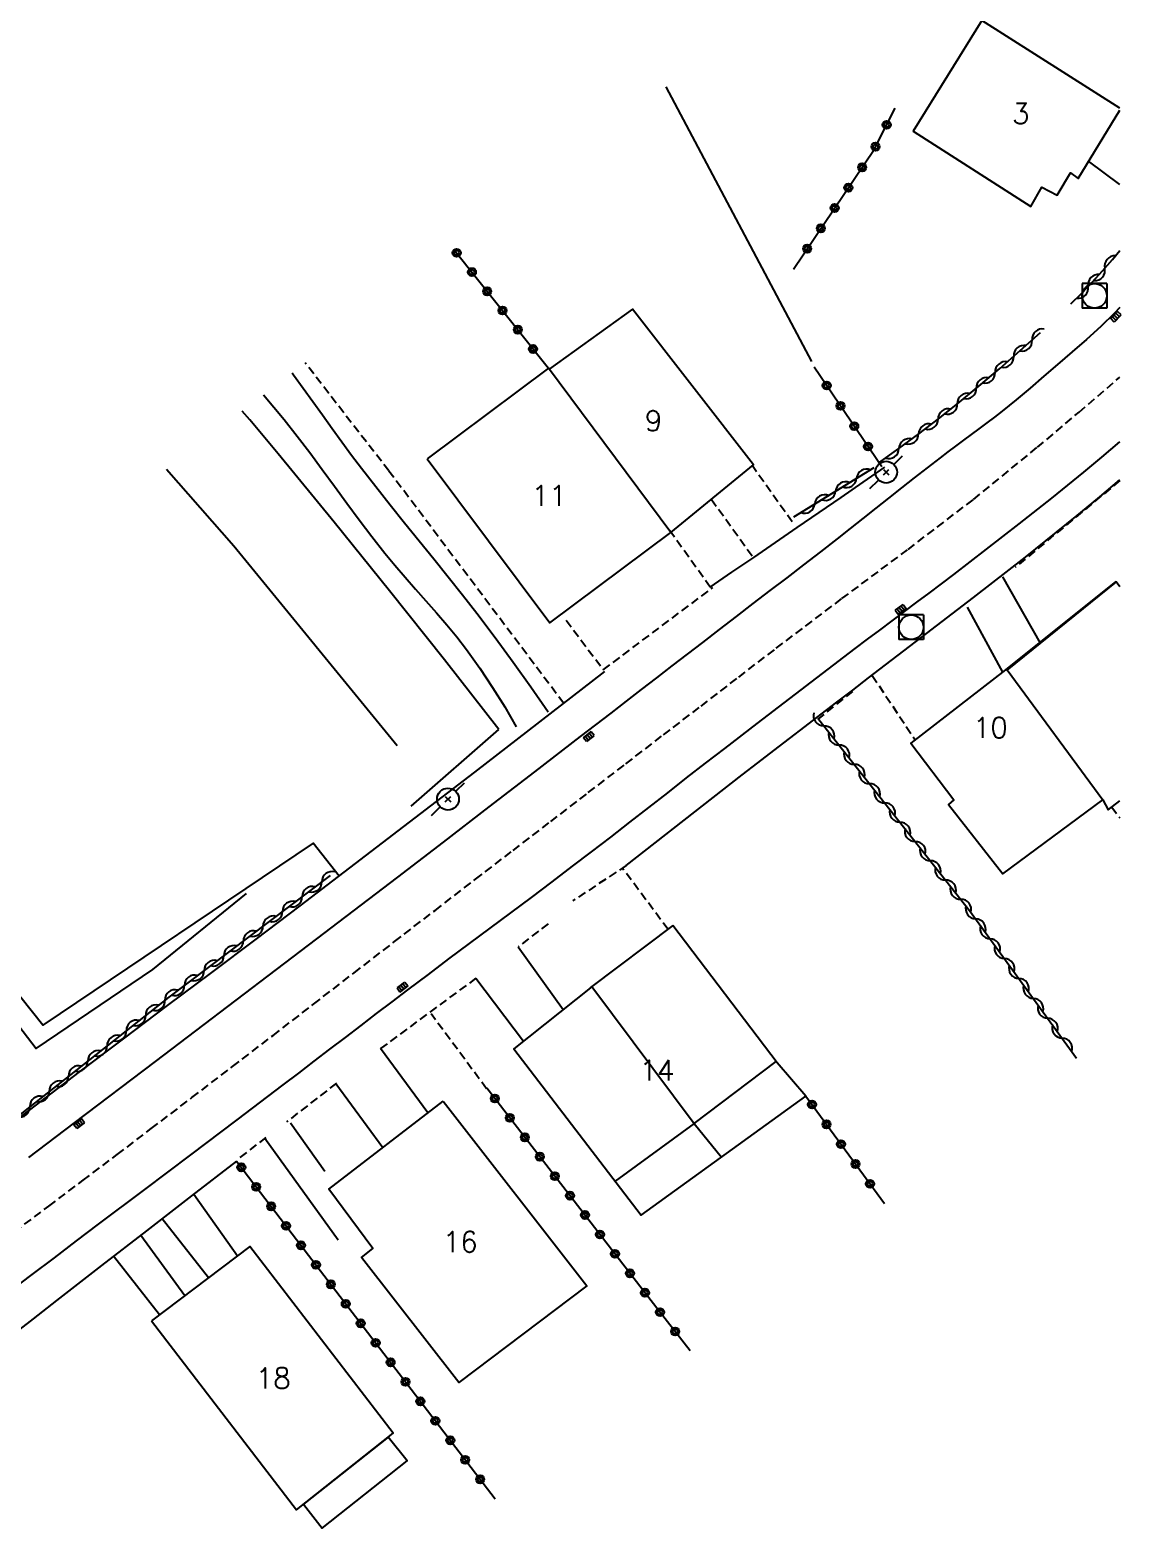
# Model space of a CAD drawing. Header units: millimetres. Extents: x 137000 to 138000, y 152000 to 153001.
# Drawn here: x 137933.4 to 138000.1, y 152769.6 to 152861.1 of the extents above; entities that cross this region are included whole.
import ezdxf
from ezdxf.enums import TextEntityAlignment as Align

# ---------------------------------------------------------------- set-up
doc = ezdxf.new("R2010")
doc.units = ezdxf.units.MM
doc.linetypes.add('DASHED', pattern=[0.75, 0.5, -0.25])
doc.layers.get('0').update_dxf_attribs({"linetype": 'CONTINUOUS'})
for name, color, linetype in [('W0001', 6, 'DASHED'), ('W0006', 2, 'CONTINUOUS'), ('W0014', 7, 'CONTINUOUS'), ('W0017', 7, 'CONTINUOUS'), ('W0101', 7, 'CONTINUOUS'), ('W0104', 1, 'CONTINUOUS'), ('W0112', 1, 'DASHED'), ('W0211', 2, 'CONTINUOUS'), ('W0300', 7, 'CONTINUOUS'), ('W0310', 3, 'CONTINUOUS'), ('W0323', 7, 'CONTINUOUS'), ('W0401', 7, 'CONTINUOUS'), ('W0420', 7, 'CONTINUOUS'), ('W0473', 7, 'CONTINUOUS'), ('W0991', 7, 'CONTINUOUS'), ('W1102', 7, 'CONTINUOUS')]:
    doc.layers.add(name, color=color, linetype=linetype)
doc.styles.get("Standard").update_dxf_attribs({"font": 'romans.shx', "width": 0.85})

# ---------------------------------------------------------------- blocks, each defined once
blk = doc.blocks.new('T473')
for p, q in [((0.500001, 0.500001), (1.000002, 1.000002)), ((-0.166667, 0.166667), (0.166667, -0.166667)), ((-0.166667, -0.166667), (0.166667, 0.166667)), ((-1.000002, -1.000002), (-0.500001, -0.500001))]:
    blk.add_line(p, q)
blk.add_ellipse((0, 0), major_axis=(0.471405, 0.471405), ratio=1, start_param=5.497787144, end_param=11.780972451)
blk = doc.blocks.new('T401')
for p, q in [((-0.3, 0.3), (0, 0.3)), ((-0.3, -0.25), (-0.3, 0.3)), ((-0.3, 0.15), (0, 0.15)), ((-0.3, 0), (0, 0)), ((0, 0.3), (0, -0.25)), ((-0.3, -0.15), (0, -0.15)), ((-0.3, -0.25), (-0.3, -0.3)), ((-0.3, -0.3), (0, -0.3)), ((0, -0.3), (0, -0.25))]:
    blk.add_line(p, q)
blk = doc.blocks.new('T420')
for p, q in [((0.75, 0.75), (-0.75, 0.75)), ((-0.75, 0.75), (-0.75, -0.75)), ((0.75, 0.75), (0.75, -0.75)), ((0.75, -0.75), (-0.75, -0.75))]:
    blk.add_line(p, q)
blk.add_ellipse((0, 0), major_axis=(-0.53, 0.53), ratio=1, start_param=3.926991, end_param=10.210176)
blk = doc.blocks.new('t323o')
at = {"color": 0, "linetype": 'Continuous'}
for radius in [0.25, 0.15]:
    blk.add_circle((0, 0), radius, dxfattribs=at)
blk = doc.blocks.new('t310o')
at = {"color": 0, "linetype": 'Continuous'}
for centre, start, end in [((-0.5, 0.375), 216.8699, 323.1304), ((0.5, -0.375), 36.8699, 143.1303)]:
    blk.add_arc(centre, 0.625, start, end, dxfattribs=at)

msp = doc.modelspace()

# ---------------------------------------------------------------- linework, layer by layer
at = {"layer": 'W0001'}
msp.add_lwpolyline([(137932.488, 152787.693), (137934.578, 152789.262), (137936.666, 152790.834), (137938.751, 152792.409), (137940.833, 152793.989), (137943.317, 152795.883), (137945.796, 152797.782), (137948.273, 152799.685), (137950.747, 152801.592), (137953.22, 152803.499), (137955.693, 152805.407), (137958.167, 152807.314), (137960.643, 152809.218), (137962.939, 152810.982), (137965.236, 152812.745), (137967.532, 152814.509), (137969.829, 152816.272), (137972.125, 152818.035), (137974.422, 152819.798), (137976.718, 152821.562), (137979.014, 152823.326), (137983.025, 152826.359), (137987.063, 152829.363), (137991.065, 152832.418), (137994.967, 152835.599), (137997.515, 152837.751), (138000, 152839.89)], dxfattribs=at)
at = {"layer": 'W0006'}
for points in [[(137941.765, 152834.271), (137945.881, 152829.586), (137955.851, 152817.396)], [(137952.302, 152809.398), (137950.723, 152811.431), (137934.199, 152800.31), (137920.248, 152817.821)]]:
    msp.add_lwpolyline(points, dxfattribs=at)
at = {"layer": 'W0014'}
for points in [[(138000, 152844.139), (137999.687, 152843.794), (137998.851, 152842.97), (137997.975, 152842.188), (137997.082, 152841.427), (137996.193, 152840.665), (137995.356, 152839.939), (137994.516, 152839.218), (137993.668, 152838.505), (137992.808, 152837.807), (137992.342, 152837.442), (137991.872, 152837.083), (137991.398, 152836.728), (137990.922, 152836.377), (137990.445, 152836.027), (137989.969, 152835.676), (137989.495, 152835.322), (137989.024, 152834.964), (137988.233, 152834.352), (137987.446, 152833.736), (137986.661, 152833.116), (137985.877, 152832.495), (137985.094, 152831.873), (137984.31, 152831.252), (137983.525, 152830.633), (137982.737, 152830.017), (137981.711, 152829.221), (137980.682, 152828.427), (137979.653, 152827.636), (137978.622, 152826.846), (137977.591, 152826.056), (137976.559, 152825.266), (137975.529, 152824.476), (137974.499, 152823.684), (137973.566, 152822.965), (137972.634, 152822.246), (137971.701, 152821.526), (137970.769, 152820.806), (137969.837, 152820.087), (137968.905, 152819.367), (137967.972, 152818.648), (137967.039, 152817.929), (137964.247, 152815.78), (137961.455, 152813.632), (137958.661, 152811.486), (137955.864, 152809.345), (137950.935, 152805.585), (137946.002, 152801.831), (137941.064, 152798.083), (137936.122, 152794.34), (137933.325, 152792.225)], [(137932.211, 152784.071), (137933.563, 152785.089), (137934.914, 152786.107), (137936.265, 152787.126), (137937.616, 152788.145), (137940.434, 152790.271), (137943.254, 152792.397), (137946.071, 152794.524), (137948.886, 152796.655), (137949.839, 152797.38), (137950.791, 152798.106), (137951.742, 152798.833), (137952.693, 152799.561), (137953.644, 152800.288), (137954.596, 152801.015), (137955.549, 152801.74), (137956.503, 152802.463), (137957.759, 152803.409), (137959.017, 152804.351), (137960.278, 152805.291), (137961.539, 152806.23), (137962.8, 152807.17), (137964.059, 152808.112), (137965.315, 152809.057), (137966.568, 152810.007), (137967.735, 152810.9), (137968.899, 152811.796), (137970.06, 152812.696), (137971.22, 152813.598), (137972.379, 152814.501), (137973.539, 152815.403), (137974.7, 152816.303), (137975.863, 152817.201), (137977.851, 152818.731), (137979.841, 152820.259), (137981.833, 152821.783), (137983.829, 152823.303), (137984.581, 152823.871), (137985.334, 152824.437), (137986.089, 152825.002), (137986.844, 152825.565), (137987.599, 152826.13), (137988.352, 152826.696), (137989.103, 152827.265), (137989.852, 152827.837), (137991.855, 152829.376), (137993.855, 152830.919), (137995.841, 152832.482), (137997.799, 152834.078), (137998.902, 152835.002), (137999.996, 152835.937), (138000, 152835.941)], [(137974.982, 152827.059), (137976.309, 152827.966), (137977.636, 152828.874), (137978.962, 152829.783), (137980.288, 152830.692), (137981.63, 152831.614), (137982.972, 152832.536), (137984.313, 152833.46), (137985.653, 152834.384)], [(137969.844, 152810.053), (137971.61, 152811.443), (137973.379, 152812.829), (137975.151, 152814.21), (137976.926, 152815.588), (137977.889, 152816.332), (137978.855, 152817.073), (137979.821, 152817.813), (137980.789, 152818.552), (137981.756, 152819.291), (137982.723, 152820.03), (137983.689, 152820.771), (137984.653, 152821.514), (137987.852, 152823.971), (137991.057, 152826.423), (137994.244, 152828.898), (137997.391, 152831.424), (137998.776, 152832.573), (138000, 152833.614)], [(137931.048, 152793.337), (137933.736, 152795.388), (137936.43, 152797.43), (137939.13, 152799.466), (137941.832, 152801.498), (137944.535, 152803.528), (137947.236, 152805.562), (137949.933, 152807.6), (137952.625, 152809.646), (137956.615, 152812.696), (137960.598, 152815.755), (137964.574, 152818.822), (137968.544, 152821.898)], [(137946.031, 152792.005), (137943.284, 152789.88), (137940.539, 152787.754), (137937.794, 152785.626), (137935.051, 152783.496), (137933.612, 152782.376), (137932.175, 152781.253)]]:
    msp.add_lwpolyline(points, dxfattribs=at)
at = {"layer": 'W0017'}
for points in [[(138000, 152851.651), (137998.098, 152853.069)], [(137965.084, 152819.425), (137964.016, 152820.946), (137962.931, 152822.455), (137961.831, 152823.953), (137960.714, 152825.439), (137959.85, 152826.559), (137958.973, 152827.669), (137958.087, 152828.772), (137957.196, 152829.87), (137956.304, 152830.968), (137955.417, 152832.07), (137954.54, 152833.179), (137953.675, 152834.299), (137953.069, 152835.105), (137952.472, 152835.917), (137951.881, 152836.734), (137951.294, 152837.553), (137950.708, 152838.373), (137950.119, 152839.191), (137949.524, 152840.005), (137949.43, 152840.131)], [(137947.693, 152838.804), (137948.949, 152837.287), (137949.743, 152836.288), (137950.517, 152835.273), (137951.278, 152834.248), (137952.03, 152833.218), (137952.781, 152832.186), (137953.538, 152831.16), (137954.307, 152830.142), (137955.094, 152829.137), (137955.706, 152828.392), (137956.334, 152827.66), (137956.972, 152826.937), (137957.614, 152826.218), (137958.253, 152825.495), (137958.882, 152824.762), (137959.494, 152824.016), (137960.082, 152823.25), (137960.901, 152822.107), (137961.681, 152820.938), (137962.424, 152819.744), (137963.127, 152818.527)], [(137992.836, 152827.695), (137995.144, 152823.639)], [(137990.673, 152825.828), (137992.832, 152821.863)], [(137963.236, 152805.086), (137966.002, 152801.267)], [(137960.666, 152803.177), (137963.562, 152799.333)], [(137957.731, 152794.951), (137954.837, 152798.878)], [(137952.114, 152796.737), (137954.976, 152792.831)], [(137949.342, 152794.34), (137951.427, 152791.398)], [(137947.764, 152793.396), (137952.25, 152787.2)], [(137943.43, 152789.988), (137946.089, 152786.209)], [(137944.321, 152784.872), (137941.489, 152788.485)], [(137940.187, 152787.476), (137942.886, 152783.787)], [(137941.338, 152782.617), (137938.532, 152786.194)]]:
    msp.add_lwpolyline(points, dxfattribs=at)
at = {"layer": 'W0101'}
for points in [[(137991.562, 152861.662), (137987.369, 152854.903), (137994.571, 152850.303), (137995.247, 152851.481), (137996.165, 152850.992), (137996.986, 152852.352), (137997.458, 152852.017), (138000, 152856.195)], [(138000, 152856.302), (137991.562, 152861.662)], [(137972.58, 152830.404), (137977.63, 152834.524), (137970.233, 152844.035), (137965.133, 152840.375)], [(137965.091, 152840.431), (137957.682, 152834.897)], [(137957.682, 152834.897), (137965.171, 152824.87), (137972.58, 152830.404)], [(137999.767, 152827.411), (137993.013, 152822.003)], [(138000, 152827.073), (137999.782, 152827.388), (137993.092, 152821.981), (137993.109, 152821.991)], [(137993.013, 152822.003), (137987.244, 152817.521), (137989.856, 152814.073), (137989.533, 152813.778), (137992.857, 152809.541), (137998.955, 152814.062)], [(137998.955, 152814.062), (137999.29, 152813.461), (138000, 152814.008)]]:
    msp.add_lwpolyline(points, dxfattribs=at)
for points in [[(137972.698, 152806.393), (137967.669, 152802.6), (137967.661, 152802.582), (137962.978, 152798.87), (137970.761, 152788.702), (137980.82, 152795.975), (137979.069, 152798.002)], [(137958.657, 152795.664), (137967.442, 152784.387), (137959.62, 152778.485), (137953.67, 152786.121), (137954.368, 152786.67), (137951.682, 152790.296)], [(137940.851, 152782.249), (137949.706, 152770.715), (137955.612, 152775.384), (137946.857, 152786.789)]]:
    msp.add_lwpolyline(points, close=True, dxfattribs=at)
at = {"layer": 'W0104'}
for points in [[(137967.74, 152802.659), (137973.999, 152794.308), (137979.008, 152798.083)], [(137973.999, 152794.308), (137969.167, 152790.785)], [(137973.999, 152794.308), (137975.673, 152792.253)]]:
    msp.add_lwpolyline(points, dxfattribs=at)
msp.add_lwpolyline([(137955.312, 152775.148), (137950.122, 152771.043), (137951.267, 152769.595), (137956.457, 152773.7)], close=True, dxfattribs=at)
at = {"layer": 'W0112'}
for points in [[(137966.024, 152819.966), (137955.349, 152834.151), (137950.234, 152840.747)], [(137979.984, 152831.039), (137977.552, 152834.461)], [(138000, 152833.564), (137993.605, 152828.255)], [(137975.048, 152832.418), (137977.56, 152828.943)], [(137974.983, 152827.054), (137972.511, 152830.496)], [(137968.447, 152822.011), (137975.141, 152827.034)], [(137966.172, 152825.033), (137968.465, 152822.003)], [(137984.874, 152821.655), (137987.504, 152817.723)], [(137983.667, 152820.692), (137981.527, 152818.971)], [(137999.506, 152813.627), (138000, 152812.959)], [(137969.849, 152810.056), (137966.592, 152807.898)], [(137972.394, 152806.164), (137969.658, 152809.848)], [(137965.076, 152806.496), (137963.236, 152805.086)], [(137960.666, 152803.177), (137954.779, 152798.835)], [(137961.317, 152796.422), (137957.925, 152800.998)], [(137952.145, 152796.761), (137949.096, 152794.397)], [(137947.836, 152793.449), (137946.061, 152792.085)]]:
    msp.add_lwpolyline(points, dxfattribs=at)
at = {"layer": 'W0211'}
msp.add_lwpolyline([(137919.643, 152817.359), (137933.802, 152798.888), (137940.922, 152803.716), (137946.655, 152808.355)], dxfattribs=at)
at = {"layer": 'W0300'}
for points in [[(137981.191, 152840.839), (137972.283, 152857.603)], [(137962.062, 152818.366), (137958.74, 152822.612), (137955.385, 152826.831), (137951.997, 152831.024), (137948.575, 152835.19), (137946.843, 152837.266), (137946.386, 152837.804)], [(137956.703, 152813.674), (137962.062, 152818.366)]]:
    msp.add_lwpolyline(points, dxfattribs=at)
at = {"layer": 'W0310'}
for points in [[(137999.952, 152856.116), (138000, 152856.081)], [(137997.017, 152844.359), (137997.676, 152845.013), (137998.317, 152845.685), (137998.942, 152846.372), (137999.548, 152847.075), (138000, 152847.627)], [(137985.285, 152834.644), (137986.51, 152835.524), (137987.72, 152836.423), (137988.917, 152837.341), (137990.099, 152838.277), (137991.389, 152839.332), (137992.663, 152840.407), (137993.92, 152841.502), (137995.16, 152842.616)], [(137980.085, 152831.353), (137984.996, 152834.369)], [(137981.614, 152818.983), (137990.823, 152807.313), (137997.362, 152798.3)], [(137951.765, 152809.448), (137941.91, 152802.022), (137931.062, 152793.48)]]:
    msp.add_lwpolyline(points, dxfattribs=at)
at = {"layer": 'W0323'}
for points in [[(137980.059, 152846.485), (137984.989, 152853.777), (137986.271, 152856.308)], [(137959.313, 152847.687), (137965.091, 152840.431)], [(137985.462, 152834.404), (137981.329, 152840.494)], [(137973.757, 152780.413), (137971.856, 152782.85), (137961.334, 152796.458)], [(137980.82, 152795.974), (137985.626, 152789.406)], [(137946.034, 152792.005), (137961.835, 152771.378)]]:
    msp.add_lwpolyline(points, dxfattribs=at)
at = {"layer": 'W1102'}
for points in [[(137972.58, 152830.404), (137965.091, 152840.431)], [(137993.126, 152822), (137998.955, 152814.062)]]:
    msp.add_lwpolyline(points, dxfattribs=at)

# ---------------------------------------------------------------- block references
at = {"layer": 'W0310'}
for p, rotation in [((137999.082, 152846.534), 49.22433900835746), ((137998.071, 152845.426), 46.28430310090707), ((137994.64, 152842.149), 41.94541493556164), ((137993.519, 152841.152), 41.05368529499184), ((137992.384, 152840.171), 40.16195543293146), ((137991.236, 152839.206), 39.27022535269065), ((137990.074, 152838.257), 38.37849557808067), ((137988.898, 152837.326), 37.48676605876533), ((137987.707, 152836.414), 36.59503619765397), ((137986.503, 152835.519), 35.70330599404767), ((137983.92, 152833.708), 31.55539801752483), ((137981.363, 152832.138), 31.55539801752483), ((137982.641, 152832.923), 31.55539801752483), ((137981.924, 152818.59), 308.2775852351841), ((137982.854, 152817.412), 308.2775852351841), ((137983.783, 152816.235), 308.2775852351841), ((137984.712, 152815.057), 308.2775852351841), ((137985.641, 152813.88), 308.2775852351841), ((137986.57, 152812.702), 308.2775852351841), ((137987.5, 152811.525), 308.2775852351841), ((137988.429, 152810.347), 308.2775852351841), ((137989.358, 152809.169), 308.2775852351841), ((137951.248, 152809.059), 216.9989796238316), ((137950.05, 152808.156), 216.9989796238316), ((137990.287, 152807.992), 308.2775852351841), ((137948.852, 152807.253), 216.9989796238316), ((137991.196, 152806.799), 305.9621309681183), ((137947.654, 152806.35), 216.9989796238316), ((137992.077, 152805.585), 305.9621309681183), ((137946.456, 152805.448), 216.9989796238316), ((137945.258, 152804.545), 216.9989796238316), ((137992.958, 152804.371), 305.9621309681183), ((137944.06, 152803.642), 216.9989796238316), ((137993.839, 152803.157), 305.9621309681183), ((137941.668, 152801.832), 218.2178239706014), ((137942.862, 152802.74), 216.9989796238316), ((137994.719, 152801.943), 305.9621309681183), ((137940.49, 152800.904), 218.2178239706014), ((137995.6, 152800.728), 305.9621309681183), ((137939.311, 152799.976), 218.2178239706014), ((137996.481, 152799.514), 305.9621309681183), ((137938.133, 152799.048), 218.2178239706014), ((137936.954, 152798.12), 218.2178239706014), ((137935.776, 152797.192), 218.2178239706014), ((137934.597, 152796.264), 218.2178239706014), ((137933.419, 152795.336), 218.2178239706014)]:
    msp.add_blockref('t310o', p, dxfattribs=dict(at, rotation=rotation))
at = {"layer": 'W0323'}
for p, rotation in [((137985.756, 152855.292), 63.13691230463536), ((137985.078, 152853.953), 63.13691230463536), ((137984.26, 152852.698), 55.93802786053286), ((137983.42, 152851.456), 55.93802786053286), ((137982.579, 152850.213), 55.93802786053286), ((137981.739, 152848.97), 55.93802786053286), ((137959.485, 152847.472), 308.5279562744577), ((137980.899, 152847.728), 55.93802786053286), ((137960.419, 152846.298), 308.5279562744577), ((137961.354, 152845.125), 308.5279562744577), ((137962.288, 152843.951), 308.5279562744577), ((137963.222, 152842.778), 308.5279562744577), ((137964.157, 152841.604), 308.5279562744577), ((137982.093, 152839.369), 124.1629153871923), ((137982.935, 152838.127), 124.1629153871923), ((137983.777, 152836.886), 124.1629153871923), ((137984.62, 152835.645), 124.1629153871923), ((137961.819, 152795.831), 127.71197130848), ((137981.197, 152795.459), 306.193372212001), ((137962.736, 152794.644), 127.71197130848), ((137982.083, 152794.249), 306.193372212001), ((137963.654, 152793.458), 127.71197130848), ((137964.572, 152792.271), 127.71197130848), ((137982.968, 152793.038), 306.193372212001), ((137946.328, 152791.621), 307.4537117683814), ((137983.854, 152791.827), 306.193372212001), ((137947.24, 152790.43), 307.4537117683814), ((137965.489, 152791.084), 127.71197130848), ((137984.74, 152790.617), 306.193372212001), ((137966.407, 152789.898), 127.71197130848), ((137948.152, 152789.24), 307.4537117683814), ((137967.324, 152788.711), 127.71197130848), ((137949.065, 152788.049), 307.4537117683814), ((137949.977, 152786.858), 307.4537117683814), ((137968.242, 152787.524), 127.71197130848), ((137969.159, 152786.338), 127.71197130848), ((137950.889, 152785.667), 307.4537117683814), ((137970.077, 152785.151), 127.71197130848), ((137951.801, 152784.476), 307.4537117683814), ((137952.713, 152783.286), 307.4537117683814), ((137970.994, 152783.964), 127.71197130848), ((137971.912, 152782.778), 127.960234233998), ((137953.626, 152782.095), 307.4537117683814), ((137972.835, 152781.595), 127.960234233998), ((137954.538, 152780.904), 307.4537117683814), ((137955.45, 152779.713), 307.4537117683814), ((137956.362, 152778.523), 307.4537117683814), ((137957.274, 152777.332), 307.4537117683814), ((137958.186, 152776.141), 307.4537117683814), ((137959.099, 152774.95), 307.4537117683814), ((137960.011, 152773.76), 307.4537117683814), ((137960.923, 152772.569), 307.4537117683814)]:
    msp.add_blockref('t323o', p, dxfattribs=dict(at, rotation=rotation))
at = {"layer": 'W0401'}
for p, rotation in [((137999.653, 152843.674), 135.9314505415813), ((137986.705, 152825.582), 306.7315424932727), ((137967.467, 152818.043), 127.6012835279421), ((137956.265, 152802.519), 307.1044230106313), ((137936.334, 152794.408), 127.116094210061)]:
    msp.add_blockref('T401', p, dxfattribs=dict(at, rotation=rotation))
at = {"layer": 'W0420'}
for p in [(137998.456, 152844.849), (137987.258, 152824.608)]:
    msp.add_blockref('T420', p, dxfattribs=at)
at = {"layer": 'W0473'}
for p in [(137985.73, 152834.079), (137958.957, 152814.113)]:
    msp.add_blockref('T473', p, dxfattribs=at)

# ---------------------------------------------------------------- texts
at = {"layer": 'W0991'}
for s, p in [('3', (137993.955, 152855.983)), ('9', (137971.512, 152837.22)), ('11', (137965.131, 152832.65)), ('10', (137992.093, 152818.476)), ('14', (137971.726, 152797.547)), ('16', (137959.708, 152787.074)), ('18', (137948.281, 152778.752))]:
    msp.add_text(s, height=1.25, dxfattribs=at).set_placement(p, align=Align.MIDDLE_CENTER)

doc.saveas('drawing.dxf')
